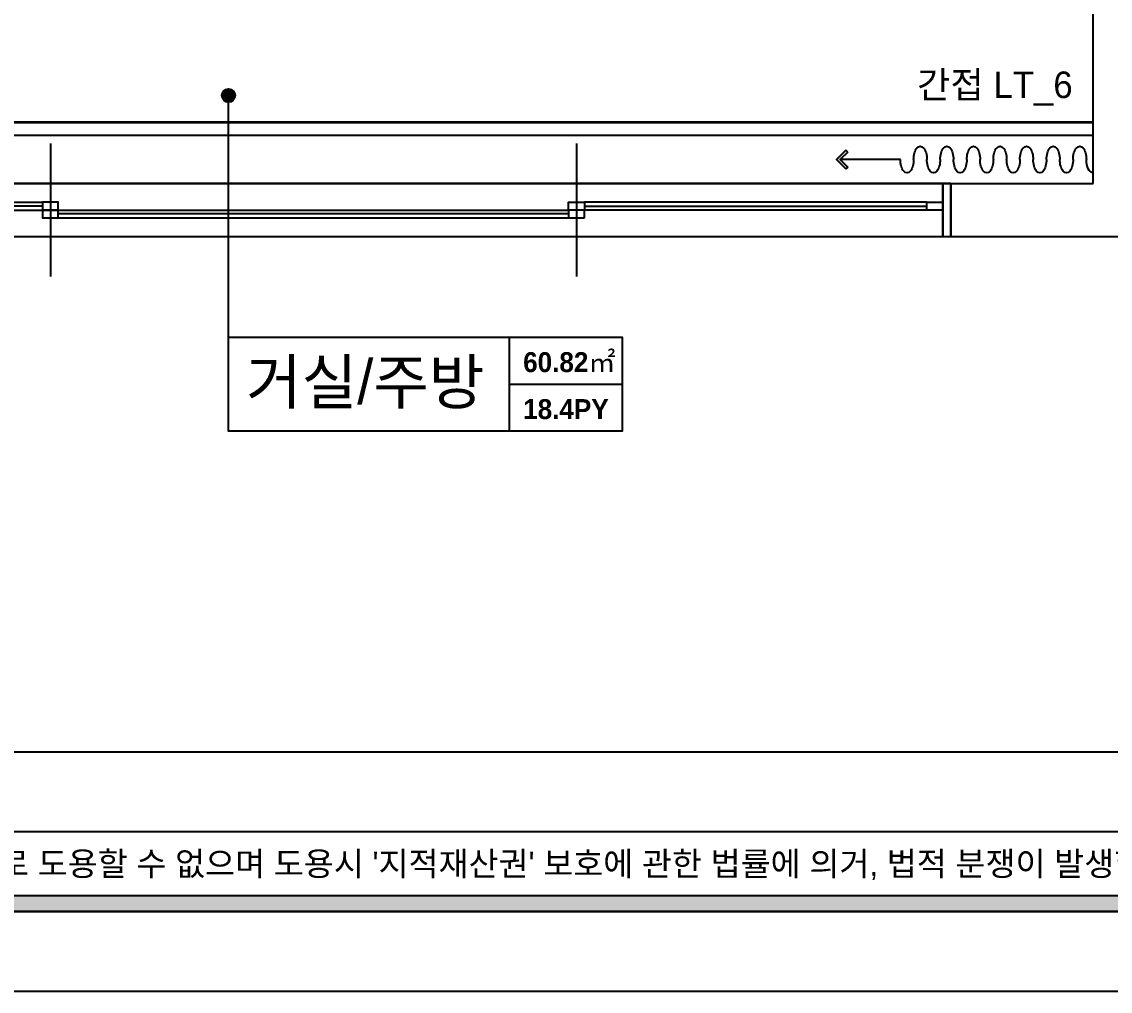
# Model space of a CAD drawing. Header units: millimetres. Extents: x 359270 to 411470, y 57550 to 89768.
# Drawn here: x 394814 to 398911, y 58150 to 61798 of the extents above; entities that cross this region are included whole.
import ezdxf
from ezdxf.enums import TextEntityAlignment as Align

# ---------------------------------------------------------------- set-up
doc = ezdxf.new("R2010")
doc.units = ezdxf.units.MM
doc.header["$LTSCALE"] = 100
doc.linetypes.add('HID', pattern=[2.3, 1.5, -0.8])
doc.layers.get('DEFPOINTS').update_dxf_attribs({"color": 248})
for name, color, linetype in [('0-ELC TEXT', 7, 'Continuous'), ('01. F-소품', 3, 'Continuous'), ('03-TEXT', 3, 'Continuous'), ('06-LIGHT', 4, 'Continuous'), ('C-WALL1', 2, 'Continuous'), ('CEIL-LIGHT', 7, 'Continuous'), ('F-WIN', 4, 'Continuous'), ('FORM(YOURNAME)-1', 1, 'Continuous'), ('FORM(YOURNAME)-11', 1, 'Continuous'), ('설비', 140, 'Continuous')]:
    doc.layers.add(name, color=color, linetype=linetype)
doc.styles.add('YOURNAME', font='HY울릉도M.TTF')
doc.styles.add('넥슨고딕', font='NEXONLv1GothicBold.ttf')
doc.styles.add('코레일둥고', font='Korail_Round_Gothic_Medium.ttf')

# ---------------------------------------------------------------- blocks, each defined once
blk = doc.blocks.new('FORM-ELEVATION')
at = {"layer": 'FORM(YOURNAME)-11'}
h = blk.add_hatch(color=256, dxfattribs=at)
h.dxf.hatch_style = 1
h.paths.add_polyline_path([(-10309, 35708), (71691, 35708), (71691, 35508), (-10309, 35508)])
h.paths.add_polyline_path([(-10309, -21492), (71691, -21492), (71691, -21692), (-10309, -21692)])
at = {"layer": 'DEFPOINTS', "color": 158}
blk.add_line((62481, -20692), (-10309, -20692), dxfattribs=at)
for points in [[(-10309, -21692), (71691, -21692), (71691, 35708), (-10309, 35708)], [(-8309, 33708), (61071, 33708), (61071, -19692), (-8309, -19692)]]:
    blk.add_lwpolyline(points, close=True, dxfattribs=at)
at = {"layer": 'FORM(YOURNAME)-11', "color": 250}
blk.add_lwpolyline([(-11309, -22692), (72691, -22692), (72691, 36708), (-11309, 36708)], close=True, dxfattribs=at)
at = {"layer": 'FORM(YOURNAME)-11'}
blk.add_lwpolyline([(-10309, -21492), (71691, -21492), (71691, -21692), (-10309, -21692)], close=True, dxfattribs=at)
at = {"layer": 'FORM(YOURNAME)-11', "color": 1, "style": 'YOURNAME'}
blk.add_text("- 본 도서는 어떠한 경우에도 무단으로 도용할 수 없으며 도용시 '지적재산권' 보호에 관한 법률에 의거, 법적 분쟁이 발생합니다.  또한 본 도서에 관한 모든 저작권은 당사에 있습니다. -", height=300, dxfattribs=at).set_placement((28146, -21092), align=Align.MIDDLE_CENTER)
at = {"layer": 'FORM(YOURNAME)-11', "color": 3, "style": 'YOURNAME'}
for tag, height, p in [('1', 450, (71041, -1219)), ('2', 450, (71041, -1863)), ('3', 450, (71041, -3150)), ('4', 450, (71041, -5081)), ('5', 515, (71041, -7398)), ('6', 515, (71041, -9650)), ('7', 515, (71041, -11903)), ('8', 515, (71041, -14155)), ('9', 515, (71041, -16408)), ('10', 515, (66791, -18596)), ('11', 515, (71041, -18660)), ('12', 515, (66791, -20848)), ('13', 515, (71041, -20848))]:
    blk.add_attdef(tag, text='', height=height, dxfattribs=at).set_placement(p, align=Align.MIDDLE_RIGHT)
blk = doc.blocks.new('FLLROP')
at = {"layer": 'C-WALL1'}
for p, q in [((373046, 61190), (373046, 66790)), ((372511, 61190), (373046, 61190)), ((372511, 60990), (373246, 60990))]:
    blk.add_line(p, q, dxfattribs=at)
at = {"layer": 'F-WIN'}
for p, q in [((369122, 61340), (369122, 60840)), ((371102, 61340), (371102, 60840)), ((368222, 61190), (372511, 61190)), ((372511, 61190), (368222, 61190)), ((372481, 60990), (372481, 61190)), ((372481, 61190), (372481, 60990)), ((372511, 60990), (372511, 61190)), ((372511, 61190), (372511, 60990)), ((372511, 60990), (372511, 61190)), ((372511, 61190), (372511, 60990)), ((368312, 61120), (369092, 61120)), ((372421, 61120), (371132, 61120)), ((369092, 61105), (368312, 61105)), ((368312, 61090), (369092, 61090)), ((369152, 61090), (371072, 61090)), ((371132, 61105), (372421, 61105)), ((372421, 61090), (371132, 61090)), ((371072, 61075), (369152, 61075)), ((369152, 61060), (371072, 61060)), ((368222, 60990), (372511, 60990)), ((368222, 60990), (372511, 60990))]:
    blk.add_line(p, q, dxfattribs=at)
for points in [[(369152, 61090), (369152, 61120), (369092, 61120), (369092, 61090)], [(371072, 61090), (371072, 61120), (371132, 61120), (371132, 61090)], [(372421, 61090), (372421, 61120), (372481, 61120), (372481, 61090)], [(369152, 61060), (369152, 61090), (369092, 61090), (369092, 61060)], [(371132, 61060), (371132, 61090), (371072, 61090), (371072, 61060)]]:
    blk.add_lwpolyline(points, close=True, dxfattribs=at)
blk = doc.blocks.new('CJSWJDERH')
blk.add_blockref('FLLROP', (25800, 0))
blk = doc.blocks.new('FFSFDF')
at = {"layer": '01. F-소품'}
blk.add_hatch(color=8, dxfattribs=at).paths.add_polyline_path([(1567672.9, 1746751.1), (1567679.9, 1746744.1), (1567715.3, 1746779.4), (1567679.9, 1746814.8), (1567672.9, 1746807.7), (1567701.2, 1746779.4)])
at = {"layer": '01. F-소품', "color": 8}
for p, q in [((1567672.9, 1746807.7), (1567679.9, 1746814.8)), ((1567474.8, 1746779.4), (1567701.2, 1746779.4)), ((1567672.9, 1746751.1), (1567679.9, 1746744.1))]:
    blk.add_line(p, q, dxfattribs=at)
for points in [[(1567672.9, 1746807.7), (1567701.2, 1746779.4), (1567672.9, 1746751.1)], [(1567679.9, 1746814.8), (1567715.3, 1746779.4), (1567679.9, 1746744.1)]]:
    blk.add_lwpolyline(points, dxfattribs=at)
for centre, start_param, end_param in [((1566799.8, 1746779.4), 1.570796, 4.712389), ((1566899.8, 1746779.4), 1.570796, 4.712389), ((1566999.8, 1746779.4), 1.570796, 4.712389), ((1567099.8, 1746779.4), 1.570796, 4.712389), ((1567199.8, 1746779.4), 1.570796, 4.712389), ((1567299.8, 1746779.4), 1.570796, 4.712389), ((1567399.8, 1746779.4), 1.570796, 4.712389), ((1566749.8, 1746779.4), 6.283185, 7.853982), ((1566849.8, 1746779.4), 4.712389, 7.853982), ((1566949.8, 1746779.4), 4.712389, 7.853982), ((1567049.8, 1746779.4), 4.712389, 7.853982), ((1567149.8, 1746779.4), 4.712389, 7.853982), ((1567249.8, 1746779.4), 4.712389, 7.853982), ((1567349.8, 1746779.4), 4.712389, 7.853982), ((1567449.8, 1746779.4), 4.712389, 7.853982)]:
    blk.add_ellipse(centre, major_axis=(0, -50), ratio=0.5, start_param=start_param, end_param=end_param, dxfattribs=at)

msp = doc.modelspace()

# ---------------------------------------------------------------- hatches: boundary and pattern name
at = {"layer": '0-ELC TEXT'}
h = msp.add_hatch(color=256, dxfattribs=at)
h.dxf.hatch_style = 1
edge = h.paths.add_edge_path()
edge.add_arc((395592.4, 61520.6), 25, 270, 630)

# ---------------------------------------------------------------- linework, layer by layer
for p, q in [((395592.4, 60611.8), (395592.4, 61520.6)), ((396649.6, 60258.1), (396649.6, 60611.8)), ((396649.6, 60435), (397074.3, 60435))]:
    msp.add_line(p, q, dxfattribs=at)
msp.add_lwpolyline([(395592.4, 60611.8), (397074.3, 60611.8), (397074.3, 60258.1), (395592.4, 60258.1)], close=True, dxfattribs=at)
msp.add_circle((395592.4, 61520.6), 25, dxfattribs=at)
at = {"layer": '06-LIGHT', "color": 10, "linetype": 'HID', "const_width": 10}
msp.add_lwpolyline([(393565, 61420), (398846, 61420)], dxfattribs=at)
at = {"layer": 'CEIL-LIGHT'}
msp.add_line((398846, 61370), (393565, 61370), dxfattribs=at)

# ---------------------------------------------------------------- block references
msp.add_blockref('CJSWJDERH', (0, 0))
at = {"color": 0, "xscale": -1}
msp.add_blockref('FFSFDF', (1965595.8, -1685499.4), dxfattribs=at)
at = {"layer": 'FORM(YOURNAME)-1', "xscale": 0.3, "yscale": 0.3, "zscale": 0.3}
msp.add_blockref('FORM-ELEVATION', (389062.6, 64957.5), dxfattribs=at)

# ---------------------------------------------------------------- texts
at = {"layer": '03-TEXT'}
for s, height, style, p in [('거실/주방', 166.67, '코레일둥고', (396107.1, 60359.6)), ('60.82㎡', 75, '넥슨고딕', (396875.3, 60480)), ('18.4PY', 75, '넥슨고딕', (396862.4, 60303.2))]:
    msp.add_text(s, height=height, dxfattribs=dict(at, style=style)).set_placement(p, align=Align.CENTER)
at = {"layer": '설비', "color": 30, "style": '코레일둥고'}
msp.add_text('간접 LT_6', height=100, dxfattribs=at).set_placement((398183.9, 61511.2))

doc.saveas('drawing.dxf')
